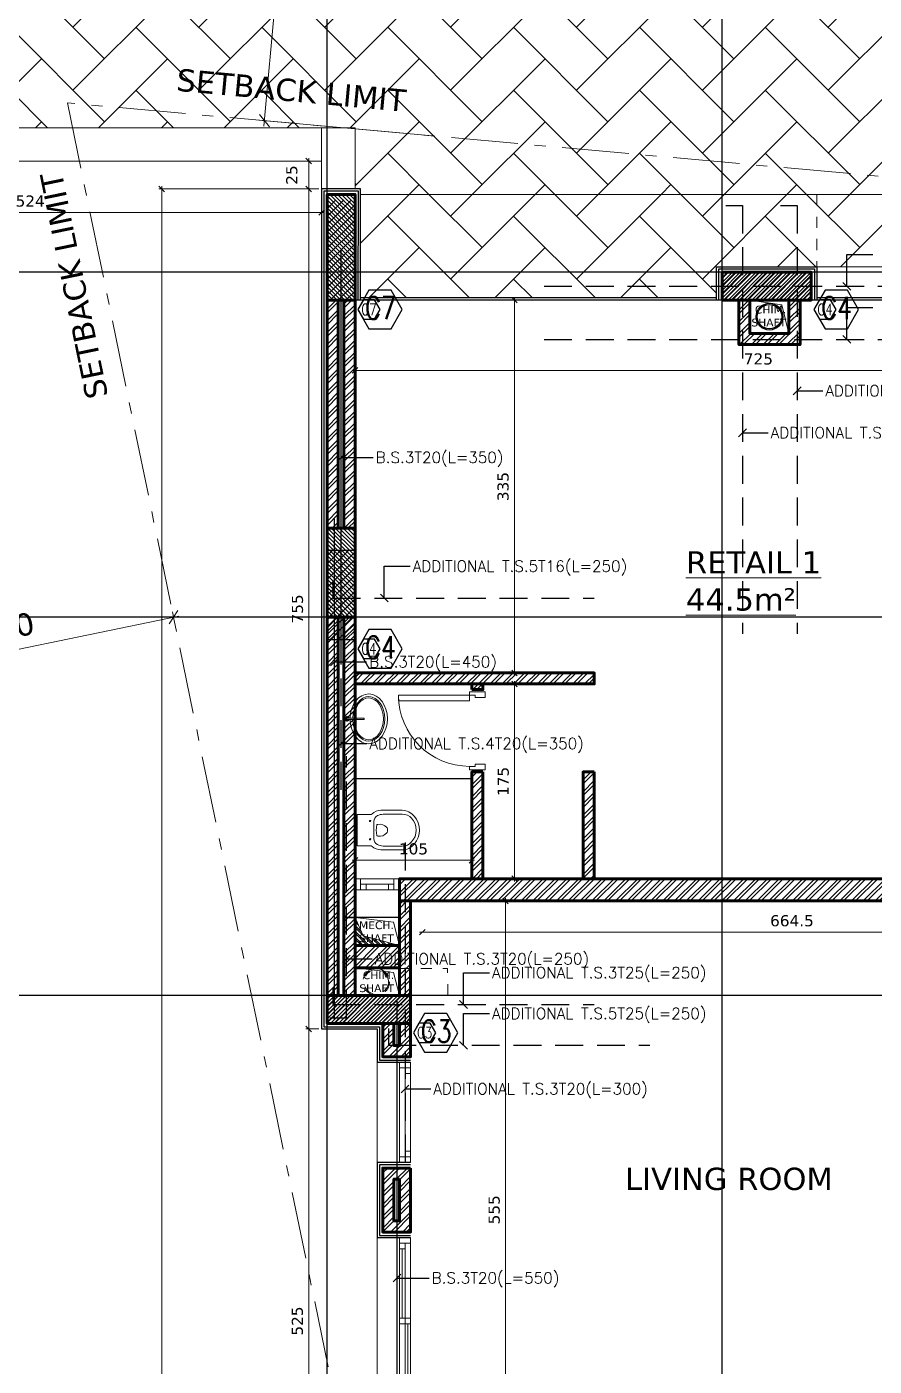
# Model space of a CAD drawing. Header units: inches. Extents: x -48 to 777, y -156 to 510.
# Drawn here: x 388.78 to 396.39, y 145.23 to 157.27 of the extents above; entities that cross this region are included whole.
import ezdxf
from ezdxf.enums import TextEntityAlignment as Align

# ---------------------------------------------------------------- set-up
doc = ezdxf.new("R2010")
doc.units = ezdxf.units.IN
doc.header["$MEASUREMENT"] = 0
doc.set_wipeout_variables(frame=1)
doc.linetypes.add('ACAD_ISO10W100', pattern=[18, 12, -3, 0, -3])
doc.linetypes.add('HIDDEN', pattern=[0.375, 0.25, -0.125])
doc.layers.get('Defpoints').update_dxf_attribs({"lineweight": 5})
for name, color, linetype, lineweight in [('A-AXIS ST', 251, 'ACAD_ISO10W100', 5), ('A-DIM', 9, 'Continuous', 5), ('A-DOORS', 38, 'Continuous', 20), ('A-HIDDEN', 254, 'HIDDEN', 5), ('A-LEVELS', 139, 'Continuous', 20), ('A-LIMIT LOT', 235, 'ACAD_ISO10W100', 20), ('A-PILLARS', 1, 'Continuous', 60), ('A-PROJECTION1', 6, 'Continuous', 30), ('A-PROJECTION2', 5, 'Continuous', 20), ('A-SANITARY', 120, 'Continuous', 5), ('A-TEXT', 50, 'Continuous', 15), ('A-TILING1', 43, 'Continuous', 9), ('A-WALLS', 7, 'Continuous', 60), ('A-WINDOWS', 4, 'Continuous', 20), ('C-GLASS', 162, 'Continuous', 30), ('C-METAL', 190, 'Continuous', 30), ('C-STONE', 42, 'Continuous', 30), ('D-STONE', 52, 'Continuous', 20), ('H-OTHERS', 189, 'Continuous', 5), ('H-PILLARS', 61, 'Continuous', 5), ('H-WALLS', 51, 'Continuous', 5), ('str-shaft', 1, 'Continuous', 5)]:
    doc.layers.add(name, color=color, linetype=linetype, lineweight=lineweight)
doc.layers.add('HH-DARK GREY', color=7, linetype='Continuous', lineweight=5, true_color=0x404040)
for name, color, linetype in [('pts pc', 7, 'Continuous'), ('Str-Axes', 8, 'Continuous'), ('str-col-hatch', 8, 'Continuous'), ('str-COL-TAG-100', 1, 'Continuous'), ('str-COL-TAG-50', 7, 'Continuous'), ('str-columns', 3, 'Continuous'), ('str-slab-bottom-reinf.', 1, 'Continuous'), ('str-slab-top', 1, 'Continuous'), ('str-sunken-slabs', 5, 'Continuous')]:
    doc.layers.add(name, color=color, linetype=linetype)
doc.styles.add('2mm', font='simplex.shx', dxfattribs={"height": 0.5})
doc.styles.add('ROMAN', font='ROMANS.SHX')
doc.styles.add('ROMAND', font='verdana.ttf')
doc.styles.add('ROMANS', font='romans__.ttf', dxfattribs={"height": 0.14})
doc.dimstyles.new('M-1.100', dxfattribs={"dimtxt": 0.2, "dimasz": 0.1, "dimexe": 0.05, "dimexo": 0.05, "dimgap": 0.1, "dimtad": 1, "dimlfac": 100, "dimrnd": 0.5, "dimzin": 9, "dimdsep": 46, "dimtxsty": 'ROMAND', "dimblk": 'OBLIQUE', "dimcen": 1, "dimdle": 0.05, "dimclrd": 256, "dimclre": 256, "dimclrt": 2, "dimadec": 0, "dimazin": 0, "dimtfac": 0.666667, "dimtmove": 2, "dimatfit": 3, "dimfxl": 0.04, "dimtolj": 1, "dimtzin": 5, "dimlwd": -1, "dimlwe": -1, "dimarcsym": 0})
doc.dimstyles.new('M-1.50', dxfattribs={"dimtxt": 0.1, "dimasz": 0.05, "dimexe": 0.025, "dimexo": 0.025, "dimgap": 0.05, "dimtad": 1, "dimlfac": 100, "dimrnd": 0.5, "dimzin": 9, "dimdsep": 46, "dimtxsty": 'ROMAND', "dimblk": 'OBLIQUE', "dimcen": 1, "dimdle": 0.025, "dimclrd": 256, "dimclre": 256, "dimclrt": 2, "dimadec": 0, "dimazin": 0, "dimtfac": 0.666667, "dimtmove": 2, "dimatfit": 3, "dimfxl": 0.04, "dimtolj": 1, "dimtzin": 5, "dimlwd": -1, "dimlwe": -1, "dimarcsym": 0})
doc.dimstyles.new('structure', dxfattribs={"dimtxt": 0.1, "dimasz": 0.07, "dimexe": 0.18, "dimexo": 1, "dimgap": 0.05, "dimtad": 1, "dimdec": 1, "dimlfac": 100, "dimrnd": 0.5, "dimdsep": 46, "dimtxsty": 'ROMAN', "dimblk1": 'OBLIQUE', "dimblk2": 'OBLIQUE', "dimsah": 1, "dimcen": 0.009, "dimse1": 1, "dimse2": 1, "dimclrd": 4, "dimclre": 9, "dimclrt": 1, "dimadec": 0, "dimazin": 0, "dimtfac": 0.066667, "dimtdec": 1, "dimtix": 1, "dimtmove": 2, "dimatfit": 3, "dimldrblk": 'OBLIQUE', "dimfxl": 0.18, "dimtolj": 1, "dimarcsym": 0})
pattern_1 = [(45, (-242.49175, -175.21088), (-0.0530330086, 0.0530330086), []), (45, (-242.4564, -175.21088), (-0.0530330086, 0.0530330086), [])]
pattern_2 = [(45, (-242.34175, -175.21088), (-0.0530330086, 0.0530330086), []), (45, (-242.3064, -175.21088), (-0.0530330086, 0.0530330086), [])]

# ---------------------------------------------------------------- blocks, each defined once
blk = doc.blocks.new('*U25')
for p, q in [((50, 100), (1450, 100)), ((50, 50), (1450, 50)), ((50, 0), (1450, 0)), ((100, 100), (100, 50)), ((100, 75), (725, 75)), ((725, 0), (725, 100)), ((775, 0), (775, 100)), ((775, 25), (1400, 25)), ((1400, 0), (1400, 50))]:
    blk.add_line(p, q)
for points in [[(0, 100), (50, 100), (50, 0), (0, 0)], [(1500, 100), (1450, 100), (1450, 0), (1500, 0)]]:
    blk.add_lwpolyline(points)
blk = doc.blocks.new('*U32')
for p, q in [((50, 100), (350, 100)), ((50, 50), (350, 50)), ((50, 0), (350, 0)), ((300, 50), (300, 0))]:
    blk.add_line(p, q)
for points in [[(0, 100), (50, 100), (50, 0), (0, 0)], [(100, 50), (100, 0)], [(400, 100), (350, 100), (350, 0), (400, 0)]]:
    blk.add_lwpolyline(points)
blk = doc.blocks.new('*U56')
for points in [[(230, -160), (200, -160), (200, -20), (250, -20), (250, -110), (230, -110), (230, -160)], [(870, -160), (900, -160), (900, -20), (850, -20), (850, -110), (870, -110), (870, -160)], [(820, -800), (820, -160), (870, -160), (870, -800)]]:
    blk.add_lwpolyline(points, close=True)
blk.add_arc((870, -160), 640, 180, 270)
blk = doc.blocks.new('fghjgcfd')
for points in [[(114.593, -90.621, 0.697476), (114.587, -90.654), (114.587, -90.663, -0.791584), (114.593, -90.612)], [(114.605, -90.824, -0.509087), (114.593, -90.833, -0.325305), (114.587, -90.824), (114.587, -90.638, -1), (114.605, -90.638)], [(114.605, -90.663), (114.605, -90.654, 0.697476), (114.599, -90.621), (114.599, -90.612, -0.791584)]]:
    blk.add_lwpolyline(points, format="xyb", close=True)
blk.add_lwpolyline([(114.599, -90.604), (114.593, -90.604), (114.593, -90.622), (114.599, -90.622)], close=True)
at = {"extrusion": (0, 0, -1)}
for major_axis, ratio, start_param, end_param in [((-0.28, 0), 0.75, 7.88683, 14.104318), ((-0.25, 0), 0.72, 7.890774, 14.100375), ((-0.235, 0), 0.702128, 7.893123, 14.098025)]:
    blk.add_ellipse((114.596, -90.883), major_axis=major_axis, ratio=ratio, start_param=start_param, end_param=end_param, dxfattribs=at)
blk = doc.blocks.new('A$C114C6178')
for points in [[(178, -212, 0.16864), (147, -133, -0.198912), (140, -115), (140, 0), (-140, 0), (-140, -115, -0.198912), (-147, -133, 0.16864), (-178, -212), (-178, -405, 0.225866), (-126, -511, 0.390178), (126, -511, 0.225866), (178, -405)], [(143, -232, 0.110329), (130, -181, 0.254034), (77, -150), (-77, -150, 0.254034), (-130, -181, 0.110329), (-143, -232), (-143, -405, 0.247706), (-106, -489, 0.390724), (106, -488, 0.246571), (143, -405)], [(55, -186, 0.338204), (47, -176, 0.109547), (-47, -176, 0.38369), (-52, -186, 0.252795), (-25, -266, 0.060555), (-21, -269, 0.083015), (0, -272, 0.083015), (21, -269, 0.060555), (25, -266, 0.250335)]]:
    blk.add_lwpolyline(points, format="xyb", close=True)
for centre in [(-82, -115), (82, -115)]:
    blk.add_circle(centre, 5.91)
blk = doc.blocks.new('*U60')
for p, q in [((50, 100), (850, 100)), ((50, 50), (850, 50)), ((50, 0), (850, 0)), ((800, 50), (800, 0))]:
    blk.add_line(p, q)
for points in [[(0, 100), (50, 100), (50, 0), (0, 0)], [(100, 50), (100, 0)], [(900, 100), (850, 100), (850, 0), (900, 0)]]:
    blk.add_lwpolyline(points)
blk = doc.blocks.new('AXIS')
at = {"layer": 'A-AXIS ST', "ltscale": 0.1}
for p, q in [((633.96853, 296.91777), (633.96853, 336.01919)), ((637.51853, 296.91777), (637.51853, 336.01919)), ((657.61853, 330.26919), (627.81853, 330.26919)), ((657.61853, 327.16933), (627.81853, 327.16933)), ((657.61853, 323.76934), (627.81853, 323.76934))]:
    blk.add_line(p, q, dxfattribs=at)
blk = doc.blocks.new('_Oblique')
at = {"color": 0, "linetype": 'ByBlock', "lineweight": -2}
blk.add_line((-0.5, -0.5), (0.5, 0.5), dxfattribs=at)
blk = doc.blocks.new('*D163')
at = {"layer": 'A-DIM', "transparency": 16777216}
for p, q in [((393.079, 143.832), (393.079, 149.433)), ((393.104, 143.857), (393.104, 143.857))]:
    blk.add_line(p, q, dxfattribs=at)
at = {"layer": 'Defpoints', "color": 0, "transparency": 16777216}
for p in [(393.079, 149.408), (393.079, 149.408), (393.079, 143.857)]:
    blk.add_point(p, dxfattribs=at)
at = {"layer": 'A-DIM', "transparency": 16777216, "xscale": 0.05, "yscale": 0.05, "zscale": 0.05}
for p, rotation in [((393.079, 149.408), 90), ((393.079, 143.857), 270)]:
    blk.add_blockref('_Oblique', p, dxfattribs=dict(at, rotation=rotation))
at = {"layer": 'A-DIM', "color": 2, "transparency": 16777216, "insert": (392.978, 146.633), "char_height": 0.1, "attachment_point": 5, "rotation": 90, "style": 'ROMAND'}
blk.add_mtext('\\A1;555', dxfattribs=at)
blk = doc.blocks.new('*D164')
at = {"layer": 'A-DIM', "transparency": 16777216}
for p, q in [((398.977, 148.814), (398.977, 149.153)), ((399.002, 149.128), (392.307, 149.128))]:
    blk.add_line(p, q, dxfattribs=at)
at = {"layer": 'Defpoints', "color": 0, "transparency": 16777216}
for p in [(392.332, 149.128), (392.332, 149.128), (398.977, 148.789)]:
    blk.add_point(p, dxfattribs=at)
at = {"layer": 'A-DIM', "transparency": 16777216, "xscale": 0.05, "yscale": 0.05, "zscale": 0.05, "rotation": 180}
blk.add_blockref('_Oblique', (392.332, 149.128), dxfattribs=at)
at = {"layer": 'A-DIM', "transparency": 16777216, "xscale": 0.05, "yscale": 0.05, "zscale": 0.05}
blk.add_blockref('_Oblique', (398.977, 149.128), dxfattribs=at)
at = {"layer": 'A-DIM', "color": 2, "transparency": 16777216, "insert": (395.654, 149.23), "char_height": 0.1, "attachment_point": 5, "style": 'ROMAND'}
blk.add_mtext('\\A1;664.5', dxfattribs=at)
blk = doc.blocks.new('*D165')
at = {"layer": 'A-DIM', "transparency": 16777216}
for p, q in [((393.16, 149.583), (393.16, 151.383)), ((393.185, 149.608), (393.185, 149.608))]:
    blk.add_line(p, q, dxfattribs=at)
at = {"layer": 'Defpoints', "color": 0, "transparency": 16777216}
for p in [(393.16, 151.358), (393.16, 151.358), (393.16, 149.608)]:
    blk.add_point(p, dxfattribs=at)
at = {"layer": 'A-DIM', "transparency": 16777216, "xscale": 0.05, "yscale": 0.05, "zscale": 0.05}
for p, rotation in [((393.16, 151.358), 90), ((393.16, 149.608), 270)]:
    blk.add_blockref('_Oblique', p, dxfattribs=dict(at, rotation=rotation))
at = {"layer": 'A-DIM', "color": 2, "transparency": 16777216, "insert": (393.059, 150.483), "char_height": 0.1, "attachment_point": 5, "rotation": 90, "style": 'ROMAND'}
blk.add_mtext('\\A1;175', dxfattribs=at)
blk = doc.blocks.new('*D166')
at = {"layer": 'A-DIM', "transparency": 16777216}
for p, q in [((392.802, 149.774), (391.702, 149.774)), ((392.777, 149.749), (392.777, 149.749))]:
    blk.add_line(p, q, dxfattribs=at)
at = {"layer": 'Defpoints', "color": 0, "transparency": 16777216}
for p in [(391.727, 149.774), (391.727, 149.774), (392.777, 149.774)]:
    blk.add_point(p, dxfattribs=at)
at = {"layer": 'A-DIM', "transparency": 16777216, "xscale": 0.05, "yscale": 0.05, "zscale": 0.05, "rotation": 180}
blk.add_blockref('_Oblique', (391.727, 149.774), dxfattribs=at)
at = {"layer": 'A-DIM', "transparency": 16777216, "xscale": 0.05, "yscale": 0.05, "zscale": 0.05}
blk.add_blockref('_Oblique', (392.777, 149.774), dxfattribs=at)
at = {"layer": 'A-DIM', "color": 2, "transparency": 16777216, "insert": (392.252, 149.876), "char_height": 0.1, "attachment_point": 5, "style": 'ROMAND'}
blk.add_mtext('\\A1;105', dxfattribs=at)
blk = doc.blocks.new('*D167')
at = {"layer": 'A-DIM', "transparency": 16777216}
blk.add_line((391.702, 154.177), (399.002, 154.177), dxfattribs=at)
at = {"layer": 'Defpoints', "color": 0, "transparency": 16777216}
for p in [(391.727, 154.177), (398.977, 154.177), (398.977, 154.177)]:
    blk.add_point(p, dxfattribs=at)
at = {"layer": 'A-DIM', "transparency": 16777216, "xscale": 0.05, "yscale": 0.05, "zscale": 0.05, "rotation": 180}
blk.add_blockref('_Oblique', (391.727, 154.177), dxfattribs=at)
at = {"layer": 'A-DIM', "transparency": 16777216, "xscale": 0.05, "yscale": 0.05, "zscale": 0.05}
blk.add_blockref('_Oblique', (398.977, 154.177), dxfattribs=at)
at = {"layer": 'A-DIM', "color": 2, "transparency": 16777216, "insert": (395.352, 154.279), "char_height": 0.1, "attachment_point": 5, "style": 'ROMAND'}
blk.add_mtext('\\A1;725', dxfattribs=at)
blk = doc.blocks.new('*D168')
at = {"layer": 'A-DIM', "transparency": 16777216}
for p, q in [((393.16, 151.433), (393.16, 154.833)), ((393.135, 151.458), (393.135, 151.458))]:
    blk.add_line(p, q, dxfattribs=at)
at = {"layer": 'Defpoints', "color": 0, "transparency": 16777216}
for p in [(393.16, 154.808), (393.16, 154.808), (393.16, 151.458)]:
    blk.add_point(p, dxfattribs=at)
at = {"layer": 'A-DIM', "transparency": 16777216, "xscale": 0.05, "yscale": 0.05, "zscale": 0.05}
for p, rotation in [((393.16, 154.808), 90), ((393.16, 151.458), 270)]:
    blk.add_blockref('_Oblique', p, dxfattribs=dict(at, rotation=rotation))
at = {"layer": 'A-DIM', "color": 2, "transparency": 16777216, "insert": (393.058, 153.133), "char_height": 0.1, "attachment_point": 5, "rotation": 90, "style": 'ROMAND'}
blk.add_mtext('\\A1;335', dxfattribs=at)
blk = doc.blocks.new('*D291')
at = {"layer": 'A-DIM', "transparency": 16777216}
for p, q in [((386.187, 156.033), (386.187, 155.571)), ((391.427, 156.033), (391.427, 155.571)), ((386.162, 155.596), (391.452, 155.596))]:
    blk.add_line(p, q, dxfattribs=at)
at = {"layer": 'Defpoints', "color": 0, "transparency": 16777216}
for p in [(386.187, 156.058), (391.427, 156.058), (391.427, 155.596)]:
    blk.add_point(p, dxfattribs=at)
at = {"layer": 'A-DIM', "transparency": 16777216, "xscale": 0.05, "yscale": 0.05, "zscale": 0.05, "rotation": 180}
blk.add_blockref('_Oblique', (386.187, 155.596), dxfattribs=at)
at = {"layer": 'A-DIM', "transparency": 16777216, "xscale": 0.05, "yscale": 0.05, "zscale": 0.05}
blk.add_blockref('_Oblique', (391.427, 155.596), dxfattribs=at)
at = {"layer": 'A-DIM', "color": 2, "transparency": 16777216, "insert": (388.807, 155.698), "char_height": 0.1, "attachment_point": 5, "style": 'ROMAND'}
blk.add_mtext('\\A1;524', dxfattribs=at)
blk = doc.blocks.new('*D292')
at = {"layer": 'A-DIM', "transparency": 16777216}
for p, q in [((391.402, 156.058), (391.286, 156.058)), ((391.311, 156.083), (391.311, 155.783)), ((391.402, 155.808), (391.286, 155.808))]:
    blk.add_line(p, q, dxfattribs=at)
at = {"layer": 'Defpoints', "color": 0, "transparency": 16777216}
for p in [(391.427, 156.058), (391.311, 155.808), (391.427, 155.808)]:
    blk.add_point(p, dxfattribs=at)
at = {"layer": 'A-DIM', "transparency": 16777216, "xscale": 0.05, "yscale": 0.05, "zscale": 0.05}
for p, rotation in [((391.311, 156.058), 90), ((391.311, 155.808), 270)]:
    blk.add_blockref('_Oblique', p, dxfattribs=dict(at, rotation=rotation))
at = {"layer": 'A-DIM', "color": 2, "transparency": 16777216, "insert": (391.159, 155.933), "char_height": 0.1, "attachment_point": 5, "rotation": 90, "style": 'ROMAND'}
blk.add_mtext('\\A1;25', dxfattribs=at)
blk = doc.blocks.new('*D293')
at = {"layer": 'A-DIM', "transparency": 16777216}
for p, q in [((391.402, 155.808), (391.286, 155.808)), ((391.311, 155.833), (391.311, 148.233)), ((391.402, 148.258), (391.286, 148.258))]:
    blk.add_line(p, q, dxfattribs=at)
at = {"layer": 'Defpoints', "color": 0, "transparency": 16777216}
for p in [(391.427, 155.808), (391.311, 148.258), (391.427, 148.258)]:
    blk.add_point(p, dxfattribs=at)
at = {"layer": 'A-DIM', "transparency": 16777216, "xscale": 0.05, "yscale": 0.05, "zscale": 0.05}
for p, rotation in [((391.311, 155.808), 90), ((391.311, 148.258), 270)]:
    blk.add_blockref('_Oblique', p, dxfattribs=dict(at, rotation=rotation))
at = {"layer": 'A-DIM', "color": 2, "transparency": 16777216, "insert": (391.21, 152.033), "char_height": 0.1, "attachment_point": 5, "rotation": 90, "style": 'ROMAND'}
blk.add_mtext('\\A1;755', dxfattribs=at)
blk = doc.blocks.new('*D294')
at = {"layer": 'A-DIM', "transparency": 16777216}
for p, q in [((391.402, 148.258), (391.286, 148.258)), ((391.311, 148.283), (391.311, 142.982)), ((391.902, 143.007), (391.286, 143.007))]:
    blk.add_line(p, q, dxfattribs=at)
at = {"layer": 'Defpoints', "color": 0, "transparency": 16777216}
for p in [(391.427, 148.258), (391.311, 143.007), (391.927, 143.007)]:
    blk.add_point(p, dxfattribs=at)
at = {"layer": 'A-DIM', "transparency": 16777216, "xscale": 0.05, "yscale": 0.05, "zscale": 0.05}
for p, rotation in [((391.311, 148.258), 90), ((391.311, 143.007), 270)]:
    blk.add_blockref('_Oblique', p, dxfattribs=dict(at, rotation=rotation))
at = {"layer": 'A-DIM', "color": 2, "transparency": 16777216, "insert": (391.209, 145.633), "char_height": 0.1, "attachment_point": 5, "rotation": 90, "style": 'ROMAND'}
blk.add_mtext('\\A1;525', dxfattribs=at)
blk = doc.blocks.new('*D306')
at = {"layer": 'A-DIM', "transparency": 16777216}
for p, q in [((391.402, 155.808), (389.964, 155.808)), ((389.989, 127.632), (389.989, 155.833)), ((395.202, 127.657), (389.964, 127.657))]:
    blk.add_line(p, q, dxfattribs=at)
at = {"layer": 'Defpoints', "color": 0, "transparency": 16777216}
for p in [(389.989, 155.808), (391.427, 155.808), (395.227, 127.657)]:
    blk.add_point(p, dxfattribs=at)
at = {"layer": 'A-DIM', "transparency": 16777216, "xscale": 0.05, "yscale": 0.05, "zscale": 0.05}
for p, rotation in [((389.989, 155.808), 90), ((389.989, 127.657), 270)]:
    blk.add_blockref('_Oblique', p, dxfattribs=dict(at, rotation=rotation))
at = {"layer": 'A-DIM', "color": 2, "transparency": 16777216, "insert": (389.887, 141.733), "char_height": 0.1, "attachment_point": 5, "rotation": 90, "style": 'ROMAND'}
blk.add_mtext('\\A1;2815', dxfattribs=at)
blk = doc.blocks.new('*D973')
at = {"layer": 'A-DIM', "transparency": 16777216}
for p, q in [((-315991.346, -27905.179), (-315991.362, -27905.1)), ((-315991.303, -27905.139), (-315994.339, -27905.765)), ((-315994.284, -27905.786), (-315994.3, -27905.706))]:
    blk.add_line(p, q, dxfattribs=at)
at = {"layer": 'Defpoints', "color": 0, "transparency": 16777216}
for p in [(-315991.335, -27905.228), (-315994.29, -27905.755), (-315994.274, -27905.835)]:
    blk.add_point(p, dxfattribs=at)
at = {"layer": 'A-DIM', "transparency": 16777216, "xscale": 0.1, "yscale": 0.1, "zscale": 0.1}
for p, rotation in [((-315991.352, -27905.149), 11.65575850896597), ((-315994.29, -27905.755), 191.655758508966)]:
    blk.add_blockref('_Oblique', p, dxfattribs=dict(at, rotation=rotation))
at = {"layer": 'A-DIM', "color": 2, "transparency": 16777216, "insert": (-315992.862, -27905.252), "char_height": 0.2, "attachment_point": 5, "rotation": 11.6558, "style": 'ROMAND'}
blk.add_mtext('\\A1;300', dxfattribs=at)
blk = doc.blocks.new('*D971')
at = {"layer": 'A-DIM', "transparency": 16777216}
for p, q in [((-315989.632, -27890.686), (-315990.54, -27900.737)), ((-315988.126, -27890.872), (-315989.686, -27890.731)), ((-315989.025, -27900.824), (-315990.585, -27900.683))]:
    blk.add_line(p, q, dxfattribs=at)
at = {"layer": 'Defpoints', "color": 0, "transparency": 16777216}
for p in [(-315988.077, -27890.877), (-315990.535, -27900.687), (-315988.975, -27900.828)]:
    blk.add_point(p, dxfattribs=at)
at = {"layer": 'A-DIM', "transparency": 16777216, "xscale": 0.1, "yscale": 0.1, "zscale": 0.1}
for p, rotation in [((-315989.636, -27890.736), 84.83901183361434), ((-315990.535, -27900.687), 264.8390118336143)]:
    blk.add_blockref('_Oblique', p, dxfattribs=dict(at, rotation=rotation))
at = {"layer": 'A-DIM', "color": 2, "transparency": 16777216, "insert": (-315990.223, -27894.799), "char_height": 0.2, "attachment_point": 5, "rotation": 84.839, "style": 'ROMAND'}
blk.add_mtext('\\A1;1000', dxfattribs=at)
blk = doc.blocks.new('tags')
at = {"layer": 'str-COL-TAG-100', "color": 2}
blk.add_lwpolyline([(0.125, -0.262), (0.325, -0.262), (0.425, -0.088), (0.325, 0.085), (0.125, 0.085), (0.025, -0.088)], close=True, dxfattribs=at)
at = {"layer": 'str-COL-TAG-50', "color": 2}
blk.add_lwpolyline([(0.075, -0.175), (0.175, -0.175), (0.225, -0.088), (0.175, -0.002), (0.075, -0.002), (0.025, -0.088)], close=True, dxfattribs=at)
at = {"layer": 'str-COL-TAG-100', "color": 1, "style": 'ROMANS', "width": 0.699426}
blk.add_attdef('NUMBER', text='', height=0.2, dxfattribs=at).set_placement((0.092, -0.174), (0.368, -0.174), align=Align.FIT)
at = {"layer": 'str-COL-TAG-50', "color": 1, "style": 'ROMANS', "width": 0.697102}
blk.add_attdef('NUMBER', text='', height=0.1, dxfattribs=at).set_placement((0.056, -0.138), (0.194, -0.138), align=Align.FIT)
blk = doc.blocks.new('LOT 688  TOPOGRAPHIC PLAN')
at = {"layer": 'A-LEVELS', "linetype": 'Continuous'}
for points in [[(-315993.24815, -27904.1172), (-315992.36321, -27903.98227), (-315991.49931, -27903.77041), (-315989.82419, -27903.14766), (-315988.13907, -27902.56039), (-315986.49852, -27901.84927), (-315986.07793, -27901.70635), (-315985.64327, -27901.60757), (-315984.76299, -27901.44127), (-315983.03305, -27901.03153), (-315982.17605, -27900.81323), (-315981.3012, -27900.63057), (-315980.3909, -27900.51656), (-315979.95952, -27900.41536), (-315979.77651, -27900.30285), (-315979.61232, -27900.14969), (-315978.96618, -27899.39156)], [(-315992.89106, -27910.43137), (-315991.66476, -27909.84763), (-315991.00958, -27909.60551), (-315990.33388, -27909.42882), (-315989.65288, -27909.35354), (-315988.98183, -27909.41563), (-315988.31614, -27909.56079), (-315987.97166, -27909.58652), (-315987.6217, -27909.573), (-315986.92076, -27909.43586), (-315986.24408, -27909.1647), (-315985.62245, -27908.77482), (-315985.08664, -27908.28156), (-315984.66214, -27907.70748)]]:
    blk.add_lwpolyline(points, dxfattribs=at)
at = {"layer": 'pts pc', "linetype": 'Continuous'}
for points in [[(-315988.40806, -27907.98375), (-315989.11884, -27908.68695)], [(-315988.41185, -27908.69074), (-315989.11505, -27907.97996)], [(-315991.54556, -27908.99994), (-315992.25634, -27909.70314)], [(-315991.54935, -27909.70693), (-315992.25255, -27908.99615)]]:
    blk.add_lwpolyline(points, dxfattribs=at)
at = {"layer": 'pts pc', "color": 1, "char_height": 0.5, "attachment_point": 1, "rotation": 359.692852, "style": '2mm'}
for s, insert, width in [('\\Fsimplex.shx;\\W1.0000000000;\\T1.0000000000;\\o\\l97.167', (-315988.26212, -27908.08803), 2.9761905), ('\\Fsimplex.shx;\\W1.0000000000;\\T1.0000000000;\\o\\l97.093', (-315991.39961, -27909.10423), 3.0714286)]:
    blk.add_mtext(s, dxfattribs=dict(at, insert=insert, width=width))
at = {"linetype": 'Continuous'}
blk.add_wipeout([(-315996.80172, -27893.57917), (-315969.32038, -27896.23659), (-315969.32038, -27930.53073), (-315964.08799, -27936.87852), (-315964.6636, -27941.43051), (-315970.22923, -27937.16678), (-315985.1164, -27950.2257)], dxfattribs=at).dxf.layer = 'A-LIMIT LOT'
at = {"layer": 'A-HIDDEN', "linetype": 'ACAD_ISO10W100', "ltscale": 0.05}
blk.add_lwpolyline([(-315992.30527, -27900.52725), (-315983.21966, -27944.57125), (-315970.69258, -27933.58259), (-315972.32038, -27931.60779), (-315972.32038, -27902.3323)], close=True, dxfattribs=at)
at = {"layer": 'A-TEXT', "char_height": 0.2, "attachment_point": 1, "style": 'ROMAND'}
for insert, width, rotation in [((-315991.31398, -27900.21764), 71.8076328, 354.696245), ((-315992.13588, -27903.20283), 7.1807633, 101.655751)]:
    blk.add_mtext('SETBACK LIMIT', dxfattribs=dict(at, insert=insert, width=width, rotation=rotation))
at = {"layer": 'A-DIM'}
dim = blk.add_linear_dim(base=(-315990.53506, -27900.68714), p1=(-315988.07657, -27890.87682), p2=(-315988.97537, -27900.82801), angle=264.839012, text='1000', dimstyle='M-1.100', dxfattribs=at)
dim.commit()
dim.dimension.update_dxf_attribs({"geometry": '*D971', "text_midpoint": (-315990.22258, -27894.79934), "dimtype": 129})
dim = blk.add_aligned_dim(p1=(-315991.33548, -27905.22847), p2=(-315994.27362, -27905.83456), distance=-0.08127, dimstyle='M-1.100', dxfattribs=at)
dim.commit()
dim.dimension.update_dxf_attribs({"geometry": '*D973', "text_midpoint": (-315992.86222, -27905.25196)})

msp = doc.modelspace()

# ---------------------------------------------------------------- block references
at = {"layer": 'pts pc'}
msp.add_blockref('LOT 688  TOPOGRAPHIC PLAN', (316381.44716, 28057.10823), dxfattribs=at)

# ---------------------------------------------------------------- next in the draw order: hatches: boundary and pattern name
at = {"layer": 'H-OTHERS'}
h = msp.add_hatch(dxfattribs=at)
h.set_pattern_fill('ANSI32', color=256, scale=0.1, angle=-51.511645)
h.set_pattern_definition([(315, (400.093557, 164.527927), (0.026516504, 0.026516504), []), (315, (400.093557, 164.51025), (0.026516504, 0.026516504), [])])
h.paths.add_polyline_path([(392.12678, 149.00844), (391.80129, 149.09633), (391.72678, 149.25845), (391.72678, 149.00845)])
at = {"layer": 'H-PILLARS'}
h = msp.add_hatch(dxfattribs=at)
h.set_pattern_fill('ANSI31', color=256, scale=0.2, angle=90)
h.set_pattern_definition([(135, (715.254514, -386.210083), (-0.0176776695, -0.0176776695), [])])
h.paths.add_polyline_path([(391.47678, 154.80845), (391.72678, 154.80845), (391.72678, 155.75845), (391.47678, 155.75845)])
h = msp.add_hatch(dxfattribs=at)
h.set_pattern_fill('ANSI31', color=256, scale=0.2)
h.set_pattern_definition([(45, (-146.341753, -168.719428), (-0.0176776695, 0.0176776695), [])])
h.paths.add_polyline_path([(395.02678, 155.05831), (395.02678, 154.80831), (395.82678, 154.80831), (395.82678, 155.05831)])
h = msp.add_hatch(dxfattribs=at)
h.set_pattern_fill('ANSI31', color=256, scale=0.2, angle=90)
h.set_pattern_definition([(135, (715.254514, -389.160084), (-0.0176776695, -0.0176776695), [])])
h.paths.add_polyline_path([(391.47678, 151.95845), (391.72678, 151.95845), (391.72678, 152.75845), (391.47678, 152.75845)])
h = msp.add_hatch(dxfattribs=at)
h.set_pattern_fill('ANSI31', color=256, scale=0.2)
h.set_pattern_definition([(45, (-150.091753, -175.219283), (-0.0176776695, 0.0176776695), [])])
h.paths.add_polyline_path([(391.47678, 148.55845), (391.47678, 148.30845), (392.22678, 148.30845), (392.22678, 148.55845)])
at = {"layer": 'H-WALLS'}
h = msp.add_hatch(dxfattribs=at)
h.set_pattern_fill('ANSI32', color=256, scale=0.2)
h.set_pattern_definition(pattern_2)
h.paths.add_polyline_path([(391.47678, 152.75845), (391.57678, 152.75845), (391.57678, 154.80845), (391.47678, 154.80845)])
h = msp.add_hatch(dxfattribs=at)
h.set_pattern_fill('ANSI32', color=256, scale=0.2)
h.set_pattern_definition(pattern_2)
h.paths.add_polyline_path([(391.62678, 154.80845), (391.72678, 154.80845), (391.72678, 152.75845), (391.62678, 152.75845)])
h = msp.add_hatch(dxfattribs=at)
h.set_pattern_fill('ANSI32', color=256, scale=0.2)
h.set_pattern_definition([(45, (-143.49175, -175.21088), (-0.053033009, 0.053033009), []), (45, (-143.4564, -175.21088), (-0.053033009, 0.053033009), [])])
h.paths.add_polyline_path([(395.62678, 154.80831), (395.72678, 154.80831), (395.72678, 154.40831), (395.17678, 154.40831), (395.17678, 154.80831), (395.27678, 154.80831), (395.27678, 154.50831), (395.62678, 154.50831)])
h = msp.add_hatch(dxfattribs=at)
h.set_pattern_fill('ANSI32', color=256, scale=0.2)
h.set_pattern_definition(pattern_2)
h.paths.add_polyline_path([(391.47678, 148.55845), (391.57678, 148.55845), (391.57678, 151.95845), (391.47678, 151.95845)])
h = msp.add_hatch(dxfattribs=at)
h.set_pattern_fill('ANSI32', color=256, scale=0.2)
h.set_pattern_definition(pattern_2)
h.paths.add_polyline_path([(391.62678, 151.95845), (391.72678, 151.95845), (391.72678, 148.55845), (391.62678, 148.55845)])
h = msp.add_hatch(dxfattribs=at)
h.set_pattern_fill('ANSI32', color=256, scale=0.2)
h.set_pattern_definition(pattern_1)
h.paths.add_polyline_path([(391.72678, 151.35847), (391.72678, 151.45845), (393.87678, 151.45845), (393.87678, 151.35847)])
h = msp.add_hatch(dxfattribs=at)
h.set_pattern_fill('ANSI32', color=256, scale=0.2)
h.set_pattern_definition(pattern_1)
h.paths.add_polyline_path([(392.77678, 151.30847), (392.87678, 151.30847), (392.87678, 151.35845), (392.77678, 151.35845)], flags=17)
h = msp.add_hatch(dxfattribs=at)
h.set_pattern_fill('ANSI32', color=256, scale=0.2)
h.set_pattern_definition(pattern_1)
h.paths.add_polyline_path([(392.87678, 150.56847), (392.77678, 150.56847), (392.77678, 149.60845), (392.87678, 149.60845)], flags=17)
h = msp.add_hatch(dxfattribs=at)
h.set_pattern_fill('ANSI32', color=256, scale=0.2)
h.set_pattern_definition(pattern_1)
h.paths.add_polyline_path([(393.87678, 150.56848), (393.77678, 150.56848), (393.77678, 149.60847), (393.87678, 149.60847)], flags=17)
h = msp.add_hatch(dxfattribs=at)
h.set_pattern_fill('ANSI32', color=256, scale=0.2)
h.set_pattern_definition(pattern_1)
h.paths.add_polyline_path([(392.12678, 149.40845), (398.97678, 149.40845), (398.97678, 149.60845), (392.12678, 149.60845)])
h = msp.add_hatch(dxfattribs=at)
h.set_pattern_fill('ANSI32', color=256, scale=0.2)
h.set_pattern_definition(pattern_1)
h.paths.add_polyline_path([(392.12678, 149.40845), (392.22678, 149.40845), (392.22678, 148.55844), (392.12678, 148.55844)])
h = msp.add_hatch(dxfattribs=at)
h.set_pattern_fill('ANSI32', color=256, scale=0.2)
h.set_pattern_definition([(45, (-242.49175, -175.26088), (-0.0530330086, 0.0530330086), []), (45, (-242.4564, -175.26088), (-0.0530330086, 0.0530330086), [])])
h.paths.add_polyline_path([(392.12678, 149.00845), (391.72678, 149.00845), (391.72678, 148.80845), (392.12678, 148.80845)])
h = msp.add_hatch(dxfattribs=at)
h.set_pattern_fill('ANSI32', color=256, scale=0.2)
h.set_pattern_definition(pattern_1)
h.paths.add_polyline_path([(392.22678, 148.30845), (392.22678, 148.00844), (391.97678, 148.00844), (391.97678, 148.30845), (392.07678, 148.30845), (392.07678, 148.10845), (392.12678, 148.10845), (392.12678, 148.30845)], flags=17)
h = msp.add_hatch(dxfattribs=at)
h.set_pattern_fill('ANSI32', color=256, scale=0.2)
h.set_pattern_definition(pattern_1)
h.paths.add_polyline_path([(392.12678, 146.90844), (392.07678, 146.90844), (392.07678, 146.53257), (392.12678, 146.53257)], flags=16)
h.paths.add_polyline_path([(392.22678, 147.00844), (391.97678, 147.00844), (391.97678, 146.43257), (392.22678, 146.43257)], flags=17)
at = {"layer": 'HH-DARK GREY'}
h = msp.add_hatch(dxfattribs=at)
h.set_pattern_fill('AR-HBONE', color=256, scale=0.1)
h.paths.add_polyline_path([(411.82678, 160.90065), (411.82678, 154.51852), (409.12678, 154.51852), (409.12678, 155.75845), (391.72678, 155.75845), (391.72678, 156.35831), (386.43097, 156.35831), (384.95799, 163.49883)])
h = msp.add_hatch(dxfattribs=at)
h.set_pattern_fill('AR-HBONE', color=256, scale=0.1)
h.paths.add_polyline_path([(391.77678, 155.75845), (391.77659, 154.82843), (394.97658, 154.82845), (394.97658, 155.10831), (395.87678, 155.10831), (398.87678, 155.10845), (398.87678, 155.38345), (399.42678, 155.38345), (399.42678, 153.82845), (400.92678, 153.82845), (400.92678, 155.38345), (401.47678, 155.38345), (401.47678, 155.10845), (404.47678, 155.10845), (405.37678, 155.10845), (405.37678, 154.82845), (407.1768, 154.82845), (407.1768, 154.51852), (409.12678, 154.51852), (409.12678, 155.75845)])
at = {"layer": 'str-col-hatch'}
h = msp.add_hatch(dxfattribs=at)
h.set_pattern_fill('ANSI31', color=256, scale=0.4)
h.set_pattern_definition([(45, (-304.65302, 104.099195), (-0.035355339, 0.035355339), [])])
h.paths.add_polyline_path([(391.47678, 155.70845), (391.47678, 154.80844), (391.72678, 154.80844), (391.72678, 155.70845)])
h = msp.add_hatch(dxfattribs=at)
h.set_pattern_fill('ANSI31', color=256, scale=0.4)
h.set_pattern_definition([(45, (-300.55302, 104.09906), (-0.035355339, 0.035355339), [])])
h.paths.add_polyline_path([(395.02678, 155.05831), (395.02678, 154.80831), (395.82678, 154.80831), (395.82678, 155.05831)])
h = msp.add_hatch(dxfattribs=at)
h.set_pattern_fill('ANSI31', color=256, scale=0.4)
h.set_pattern_definition([(45, (-304.65302, 101.0492), (-0.035355339, 0.035355339), [])])
h.paths.add_polyline_path([(391.47678, 152.55845), (391.47678, 151.75845), (391.72678, 151.75845), (391.72678, 152.55845)])
h = msp.add_hatch(dxfattribs=at)
h.set_pattern_fill('ANSI31', color=256, scale=0.4)
h.set_pattern_definition([(45, (-304.15302, 97.4992), (-0.035355339, 0.035355339), [])])
h.paths.add_polyline_path([(392.22678, 148.55845), (391.47678, 148.55845), (391.47678, 148.30845), (392.22678, 148.30845)])

# ---------------------------------------------------------------- next in the draw order: linework, layer by layer
at = {"layer": 'A-HIDDEN', "linetype": 'HIDDEN', "ltscale": 0.3}
for p, q in [((391.91686, 148.8013), (392.55832, 148.8013)), ((392.56125, 148.5613), (392.55832, 148.8013)), ((391.91686, 148.5613), (392.56125, 148.5613))]:
    msp.add_line(p, q, dxfattribs=at)
msp.add_lwpolyline([(391.77678, 155.75845), (395.87678, 155.75845), (395.87678, 155.10845)], dxfattribs=at)
for radius in [0.12, 0.11]:
    msp.add_circle((391.91686, 148.6813), radius, dxfattribs=at)
at = {"layer": 'A-PILLARS'}
for points in [[(391.47678, 154.80845), (391.72678, 154.80845), (391.72678, 155.75845), (391.47678, 155.75845)], [(395.02678, 155.05831), (395.02678, 154.80831), (395.82678, 154.80831), (395.82678, 155.05831)], [(391.47678, 151.95845), (391.72678, 151.95845), (391.72678, 152.75845), (391.47678, 152.75845)], [(391.47678, 148.55845), (391.47678, 148.30845), (392.22678, 148.30845), (392.22678, 148.55845)]]:
    msp.add_lwpolyline(points, close=True, dxfattribs=at)
at = {"layer": 'A-PROJECTION1'}
msp.add_lwpolyline([(391.42678, 154.85845), (391.42678, 152.80845)], dxfattribs=at)
at = {"layer": 'A-PROJECTION2'}
for points in [[(395.27678, 154.50831), (395.62678, 154.50831), (395.62678, 154.80831), (395.27678, 154.80831)], [(391.72678, 149.25845), (392.12678, 149.25845), (392.12678, 149.00844), (391.72678, 149.00845)], [(391.72678, 148.80846), (392.12678, 148.80845), (392.12678, 148.55845), (391.72678, 148.55845)]]:
    msp.add_lwpolyline(points, close=True, dxfattribs=at)
at = {"layer": 'A-TILING1'}
msp.add_lwpolyline([(409.12678, 155.10853), (409.12678, 154.51852), (409.12678, 155.75845), (391.77671, 155.75845), (391.77678, 155.75845)], dxfattribs=at)
at = {"layer": 'A-WALLS'}
for points in [[(391.47678, 152.75845), (391.57678, 152.75845), (391.57678, 154.80845), (391.47678, 154.80845)], [(391.62678, 154.80845), (391.72678, 154.80845), (391.72678, 152.75845), (391.62678, 152.75845)], [(395.62678, 154.80831), (395.72678, 154.80831), (395.72678, 154.40831), (395.17678, 154.40831), (395.17678, 154.80831), (395.27678, 154.80831), (395.27678, 154.50831), (395.62678, 154.50831)], [(391.47678, 148.55845), (391.57678, 148.55845), (391.57678, 151.95845), (391.47678, 151.95845)], [(391.62678, 151.95845), (391.72678, 151.95845), (391.72678, 148.55845), (391.62678, 148.55845)], [(391.72678, 151.35847), (391.72678, 151.45845), (393.87678, 151.45845), (393.87678, 151.35847)], [(392.77678, 151.30847), (392.87678, 151.30847), (392.87678, 151.35845), (392.77678, 151.35845)], [(392.87678, 150.56847), (392.77678, 150.56847), (392.77678, 149.60845), (392.87678, 149.60845)], [(393.87678, 150.56848), (393.77678, 150.56848), (393.77678, 149.60847), (393.87678, 149.60847)], [(392.12678, 149.40845), (398.97678, 149.40845), (398.97678, 149.60845), (392.12678, 149.60845)], [(392.12678, 149.40845), (392.22678, 149.40845), (392.22678, 148.55844), (392.12678, 148.55844)], [(392.12678, 149.00845), (391.72678, 149.00845), (391.72678, 148.80845), (392.12678, 148.80845)], [(392.22678, 148.30845), (392.22678, 148.00844), (391.97678, 148.00844), (391.97678, 148.30845), (392.07678, 148.30845), (392.07678, 148.10845), (392.12678, 148.10845), (392.12678, 148.30845)], [(392.22678, 147.00844), (391.97678, 147.00844), (391.97678, 146.43257), (392.22678, 146.43257)], [(392.12678, 146.90844), (392.07678, 146.90844), (392.07678, 146.53257), (392.12678, 146.53257)]]:
    msp.add_lwpolyline(points, close=True, dxfattribs=at)
msp.add_lwpolyline([(392.22678, 148.30845), (392.22678, 148.55845), (391.95557, 148.55845)], dxfattribs=at)
at = {"layer": 'C-GLASS'}
for p, q in [((398.87678, 154.82845), (395.87678, 154.82831)), ((398.87678, 154.80845), (395.87678, 154.80831))]:
    msp.add_line(p, q, dxfattribs=at)
for points in [[(394.97658, 154.82845), (391.77659, 154.82843)], [(394.97658, 154.80845), (391.77659, 154.80843)]]:
    msp.add_lwpolyline(points, dxfattribs=at)
at = {"layer": 'C-METAL'}
for radius in [0.12, 0.11]:
    msp.add_circle((395.45178, 154.65979), radius, dxfattribs=at)
at = {"layer": 'C-STONE'}
msp.add_line((391.77658, 154.80845), (391.72678, 154.80845), dxfattribs=at)
for points in [[(391.77658, 154.80845), (391.77678, 155.80845), (391.42678, 155.80845), (391.42678, 148.25845), (391.92678, 148.25845), (391.92678, 147.95844), (392.22678, 147.95844)], [(391.75658, 154.80845), (391.75678, 155.78845), (391.44678, 155.78845), (391.44678, 148.27845), (391.94678, 148.27845), (391.94678, 147.97844), (392.22678, 147.97844)], [(395.02678, 154.80845), (394.97658, 154.80845), (394.97658, 155.10831), (395.87678, 155.10831), (395.87678, 154.80831), (395.82678, 154.80831)], [(394.99658, 154.80845), (394.99658, 155.08831), (395.85678, 155.08831), (395.85678, 154.80831)], [(392.22678, 147.05844), (391.92678, 147.05844), (391.92678, 146.38267), (392.22678, 146.38267)], [(392.22678, 147.03844), (391.94678, 147.03844), (391.94678, 146.40267), (392.22678, 146.40267)]]:
    msp.add_lwpolyline(points, dxfattribs=at)
at = {"layer": 'D-STONE', "linetype": 'Continuous'}
for p, q in [((398.87678, 155.10845), (395.87678, 155.10845)), ((391.42678, 152.80845), (391.42678, 148.25845)), ((391.92678, 147.05844), (391.92678, 147.95844)), ((391.92678, 144.88267), (391.92678, 146.38267))]:
    msp.add_line(p, q, dxfattribs=at)
for points in [[(386.18654, 156.05831), (391.42678, 156.05831), (391.42678, 156.35831), (386.12465, 156.35831)], [(391.42678, 155.80845), (391.42678, 156.35831), (391.72678, 156.35831), (391.72678, 155.80845)]]:
    msp.add_lwpolyline(points, close=True, dxfattribs=at)
at = {"layer": 'H-OTHERS'}
msp.add_lwpolyline([(392.12678, 149.00844), (391.80129, 149.09633), (391.72678, 149.25845), (391.72678, 149.00845), (392.12678, 149.00844)], dxfattribs=at)
at = {"layer": 'Str-Axes', "ltscale": 0.1}
for p, q in [((391.47678, 122.25688), (391.47678, 161.35831)), ((395.02678, 122.25688), (395.02678, 161.35831)), ((413.62657, 155.05831), (385.32678, 155.05831)), ((413.62657, 151.95845), (385.32678, 151.95845)), ((413.62657, 148.55845), (385.32678, 148.55845))]:
    msp.add_line(p, q, dxfattribs=at)
at = {"layer": 'str-columns'}
for points in [[(391.47678, 155.75845), (391.72678, 155.75845), (391.72678, 154.80845), (391.47678, 154.80845)], [(395.82678, 154.80831), (395.82678, 155.05831), (395.02678, 155.05831), (395.02678, 154.80831)], [(391.47678, 151.75845), (391.72678, 151.75845), (391.72678, 152.55845), (391.47678, 152.55845)], [(391.47678, 148.30845), (392.22678, 148.30845), (392.22678, 148.55845), (391.47678, 148.55845)]]:
    msp.add_lwpolyline(points, close=True, dxfattribs=at)
at = {"layer": 'str-shaft'}
for points in [[(395.27672, 154.80831), (395.56171, 154.76645), (395.62678, 154.50831)], [(391.72678, 149.25846), (392.07332, 149.2166), (392.12678, 149.00846)], [(391.72678, 148.80846), (392.07332, 148.76659), (392.12678, 148.55845)]]:
    msp.add_lwpolyline(points, dxfattribs=at)
for points in [[(395.27678, 154.80831), (395.62678, 154.80831), (395.62678, 154.50831), (395.27678, 154.50831)], [(391.72678, 149.25845), (392.12676, 149.25845), (392.12676, 149.00845), (391.72678, 149.00845)], [(392.12678, 148.80845), (391.72678, 148.80845), (391.72678, 148.55845), (392.12678, 148.55845)]]:
    msp.add_lwpolyline(points, close=True, dxfattribs=at)
at = {"layer": 'str-slab-bottom-reinf.'}
for p, q in [((391.60178, 151.75845), (391.60178, 155.25845)), ((391.54266, 148.34115), (391.54266, 152.84183)), ((392.10432, 143.00729), (392.10432, 148.50729))]:
    msp.add_line(p, q, dxfattribs=at)
at = {"layer": 'str-slab-top', "linetype": 'HIDDEN'}
for p, q in [((393.42678, 154.93331), (397.42678, 154.93331)), ((393.42678, 154.45605), (397.42678, 154.45605)), ((391.60178, 150.40845), (391.60178, 153.90845)), ((392.17678, 149.93345), (392.17678, 146.93345))]:
    msp.add_line(p, q, dxfattribs=at)
for points in [[(395.0594, 155.65845), (395.2094, 155.65845), (395.2094, 151.80845)], [(395.55102, 155.65845), (395.70102, 155.65845), (395.70102, 151.80845)], [(391.52678, 152.28131), (391.52678, 152.13131), (393.87678, 152.13131)], [(391.49936, 148.35845), (391.64936, 148.35845), (391.64936, 150.70845)], [(391.52678, 148.62822), (391.52678, 148.47822), (393.87678, 148.47822)], [(392.02678, 148.26129), (392.02678, 148.11129), (394.37678, 148.11129)]]:
    msp.add_lwpolyline(points, dxfattribs=at)
at = {"layer": 'str-sunken-slabs'}
msp.add_lwpolyline([(392.77678, 150.50845), (392.77678, 149.60845), (392.12678, 149.60845), (392.12678, 149.25845), (391.62678, 149.25845), (391.72678, 149.25845), (391.72678, 150.50847)], close=True, dxfattribs=at)

# ---------------------------------------------------------------- next in the draw order: block references
at = {"layer": 'A-DIM'}
msp.add_blockref('AXIS', (-242.49175, -175.21088), dxfattribs=at)
msp.add_blockref('AXIS', (-242.49175, -175.21088), dxfattribs=at)
at = {"layer": 'A-DOORS', "xscale": -0.0009999999999906, "yscale": 0.0009999999999906, "zscale": 0.0009999999999906, "rotation": 270}
msp.add_blockref('*U56', (392.91678, 150.38847), dxfattribs=at)
at = {"layer": 'A-SANITARY', "xscale": 0.8, "yscale": 0.8, "zscale": 0.8, "rotation": 89.99999999999999}
msp.add_blockref('fghjgcfd', (319.14323, 59.36839), dxfattribs=at)
at = {"layer": 'A-SANITARY', "extrusion": (0, 0, -1), "xscale": 0.001000000000885, "yscale": 0.001000000000885, "zscale": -0.001000000000885, "rotation": 270}
msp.add_blockref('A$C114C6178', (-391.74678, 150.04516), dxfattribs=at)
at = {"layer": 'A-WINDOWS', "xscale": 0.0009999999999906002, "yscale": 0.0009999999999906002, "zscale": 0.0009999999999906002}
msp.add_blockref('*U32', (391.72678, 149.50845), dxfattribs=at)
at = {"layer": 'A-WINDOWS', "yscale": 0.0009999999999906004, "zscale": 0.0009999999999906004}
for name, p, xscale, rotation in [('*U60', (392.22678, 147.05844), 0.0009999999999906004, 90.00000000044565), ('*U25', (392.12678, 144.88267), -0.0009999999999906004, 269.9999999971884)]:
    msp.add_blockref(name, p, dxfattribs=dict(at, xscale=xscale, rotation=rotation))
at = {"layer": 'Str-Axes'}
msp.add_blockref('AXIS', (-242.49175, -175.21088), dxfattribs=at)
at = {"layer": 'str-columns'}
ref = msp.add_blockref('tags', (391.72678, 154.81229), dxfattribs=at)
ref.add_attrib('NUMBER', 'C7', dxfattribs={"layer": 'str-COL-TAG-50', "color": 1, "height": 0.1, "style": 'ROMANS', "width": 0.63631}).set_placement((391.78297, 154.67479), (391.92056, 154.67479), align=Align.FIT)
ref.add_attrib('NUMBER', 'C7', dxfattribs={"layer": 'str-COL-TAG-100', "color": 1, "height": 0.2, "style": 'ROMANS', "width": 0.638431}).set_placement((391.81862, 154.63823), (392.09471, 154.63823), align=Align.FIT)
ref = msp.add_blockref('tags', (395.82678, 154.81201), dxfattribs=at)
ref.add_attrib('NUMBER', 'C4', dxfattribs={"layer": 'str-COL-TAG-50', "color": 1, "height": 0.1, "style": 'ROMANS', "width": 0.63631}).set_placement((395.88297, 154.67451), (396.02056, 154.67451), align=Align.FIT)
ref.add_attrib('NUMBER', 'C4', dxfattribs={"layer": 'str-COL-TAG-100', "color": 1, "height": 0.2, "style": 'ROMANS', "width": 0.638431}).set_placement((395.91862, 154.63796), (396.19471, 154.63796), align=Align.FIT)
ref = msp.add_blockref('tags', (391.72678, 151.76229), dxfattribs=at)
ref.add_attrib('NUMBER', 'C4', dxfattribs={"layer": 'str-COL-TAG-50', "color": 1, "height": 0.1, "style": 'ROMANS', "width": 0.63631}).set_placement((391.78297, 151.62479), (391.92056, 151.62479), align=Align.FIT)
ref.add_attrib('NUMBER', 'C4', dxfattribs={"layer": 'str-COL-TAG-100', "color": 1, "height": 0.2, "style": 'ROMANS', "width": 0.638431}).set_placement((391.81862, 151.58824), (392.09471, 151.58824), align=Align.FIT)
ref = msp.add_blockref('tags', (392.22678, 148.31229), dxfattribs=at)
ref.add_attrib('NUMBER', 'C3', dxfattribs={"layer": 'str-COL-TAG-50', "color": 1, "height": 0.1, "style": 'ROMANS', "width": 0.63631}).set_placement((392.28297, 148.17479), (392.42056, 148.17479), align=Align.FIT)
ref.add_attrib('NUMBER', 'C3', dxfattribs={"layer": 'str-COL-TAG-100', "color": 1, "height": 0.2, "style": 'ROMANS', "width": 0.638431}).set_placement((392.31862, 148.13824), (392.59471, 148.13824), align=Align.FIT)

# ---------------------------------------------------------------- next in the draw order: texts
at = {"layer": 'A-TEXT', "style": 'ROMAND'}
for s, insert, char_height, width, attachment_point in [('CHIM.\\PSHAFT', (395.6023, 154.75892), 0.07, 0.5266314, 3), ('{\\LRETAIL 1\\P44.5m²}', (394.70137, 152.55182), 0.2, 1.5328764, 1), ('MECH.\\PSHAFT', (392.07592, 149.22542), 0.07, 0.5266314, 3), ('CHIM.\\PSHAFT', (392.07825, 148.77599), 0.07, 0.5266314, 3), ('LIVING ROOM', (396.02084, 146.80714), 0.2, 2.4947222, 9)]:
    msp.add_mtext(s, dxfattribs=dict(at, insert=insert, char_height=char_height, width=width, attachment_point=attachment_point))
at = {"layer": 'str-slab-bottom-reinf.', "style": 'ROMAN'}
for s, p in [('B.S.3T20(L=350)', (391.91301, 153.34488)), ('B.S.3T20(L=450)', (391.8539, 151.50791)), ('B.S.3T20(L=550)', (392.41555, 145.97043))]:
    msp.add_text(s, height=0.1, dxfattribs=at).set_placement(p)
at = {"layer": 'str-slab-top', "style": 'ROMAN'}
for s, p in [('ADDITIONAL T.S.3T16(L=400)', (395.95441, 153.94429)), ('ADDITIONAL T.S.4T16(L=400)', (395.46278, 153.56721)), ('ADDITIONAL T.S.5T16(L=250)', (392.24536, 152.36711)), ('ADDITIONAL T.S.4T20(L=350)', (391.85516, 150.77403)), ('ADDITIONAL T.S.3T20(L=250)', (391.90274, 148.83828)), ('ADDITIONAL T.S.3T25(L=250)', (392.95716, 148.71402)), ('ADDITIONAL T.S.5T25(L=250)', (392.95716, 148.34709)), ('ADDITIONAL T.S.3T20(L=300)', (392.43016, 147.67017))]:
    msp.add_text(s, height=0.1, dxfattribs=at).set_placement(p)

# ---------------------------------------------------------------- next in the draw order: dimensions: what is measured, and where the dimension line sits
at = {"layer": 'A-DIM'}
for base, p1, p2, picture, middle in [((391.42678, 155.59638), (386.18654, 156.05831), (391.42678, 156.05831), '*D291', (388.80666, 155.69846)), ((398.97678, 154.17719), (391.72678, 154.17719), (398.97678, 154.17719), '*D167', (395.35178, 154.27927)), ((391.72678, 149.77398), (392.77678, 149.77398), (391.72678, 149.77398), '*D166', (392.25178, 149.87603)), ((392.33211, 149.12827), (398.97678, 148.78924), (392.33211, 149.12827), '*D164', (395.65444, 149.23025))]:
    dim = msp.add_linear_dim(base=base, p1=p1, p2=p2, dimstyle='M-1.50', dxfattribs=at)
    dim.commit()
    dim.dimension.update_dxf_attribs({"geometry": picture, "text_midpoint": middle})
for base, p1, p2, picture, middle in [((391.31094, 155.80845), (391.42678, 156.05831), (391.42678, 155.80845), '*D292', (391.15886, 155.93338)), ((389.98931, 155.80845), (395.22678, 127.65688), (391.42678, 155.80845), '*D306', (389.88703, 141.73267)), ((391.31094, 148.25845), (391.42678, 155.80845), (391.42678, 148.25845), '*D293', (391.2099, 152.03345)), ((393.16017, 154.80845), (393.16018, 151.45846), (393.16017, 154.80845), '*D168', (393.05809, 153.13345)), ((393.16018, 151.35847), (393.16018, 149.60846), (393.16018, 151.35847), '*D165', (393.05897, 150.48347)), ((393.07928, 149.40846), (393.07928, 143.85689), (393.07928, 149.40846), '*D163', (392.97824, 146.63268)), ((391.31094, 143.00688), (391.42678, 148.25845), (391.92678, 143.00688), '*D294', (391.20886, 145.63267))]:
    dim = msp.add_linear_dim(base=base, p1=p1, p2=p2, angle=90, dimstyle='M-1.50', dxfattribs=at)
    dim.commit()
    dim.dimension.update_dxf_attribs({"geometry": picture, "text_midpoint": middle})

# ---------------------------------------------------------------- next in the draw order: leaders
at = {"layer": 'str-slab-bottom-reinf.'}
for points in [[(391.60178, 153.39401), (391.89055, 153.39401)], [(391.54266, 151.55703), (391.83144, 151.55703)], [(392.10432, 146.01956), (392.3931, 146.01956)]]:
    msp.add_leader(points, dimstyle='structure', override={"dimgap": 0.05, "dimtad": 0}, dxfattribs=at)
at = {"layer": 'str-slab-top'}
for points, override in [([(396.14702, 154.93331), (396.14702, 155.21824), (396.37995, 155.21824)], {"dimgap": 0.05, "dimtad": 0, "dimfxl": 0.04, "dimfxlon": 1}), ([(396.14702, 154.45605), (396.14702, 154.74098), (396.37995, 154.74098)], {"dimgap": 0.05, "dimtad": 0, "dimfxl": 0.04, "dimfxlon": 1}), ([(395.70102, 153.99342), (395.93195, 153.99342)], {"dimgap": 0.05, "dimtad": 0}), ([(395.2094, 153.61634), (395.44032, 153.61634)], {"dimgap": 0.05, "dimtad": 0}), ([(391.98998, 152.13131), (391.98998, 152.41623), (392.22291, 152.41623)], {"dimgap": 0.05, "dimtad": 0, "dimfxl": 0.04, "dimfxlon": 1}), ([(391.60178, 150.82316), (391.83271, 150.82316)], {"dimgap": 0.05, "dimtad": 0}), ([(391.64936, 148.88741), (391.88029, 148.88741)], {"dimgap": 0.05, "dimtad": 0}), ([(392.70178, 148.47822), (392.70178, 148.76314), (392.9347, 148.76314)], {"dimgap": 0.05, "dimtad": 0, "dimfxl": 0.04, "dimfxlon": 1}), ([(392.70178, 148.11129), (392.70178, 148.39622), (392.9347, 148.39622)], {"dimgap": 0.05, "dimtad": 0, "dimfxl": 0.04, "dimfxlon": 1}), ([(392.17678, 147.7193), (392.40771, 147.7193)], {"dimgap": 0.05, "dimtad": 0})]:
    msp.add_leader(points, dimstyle='structure', override=override, dxfattribs=at)

doc.saveas('drawing.dxf')
